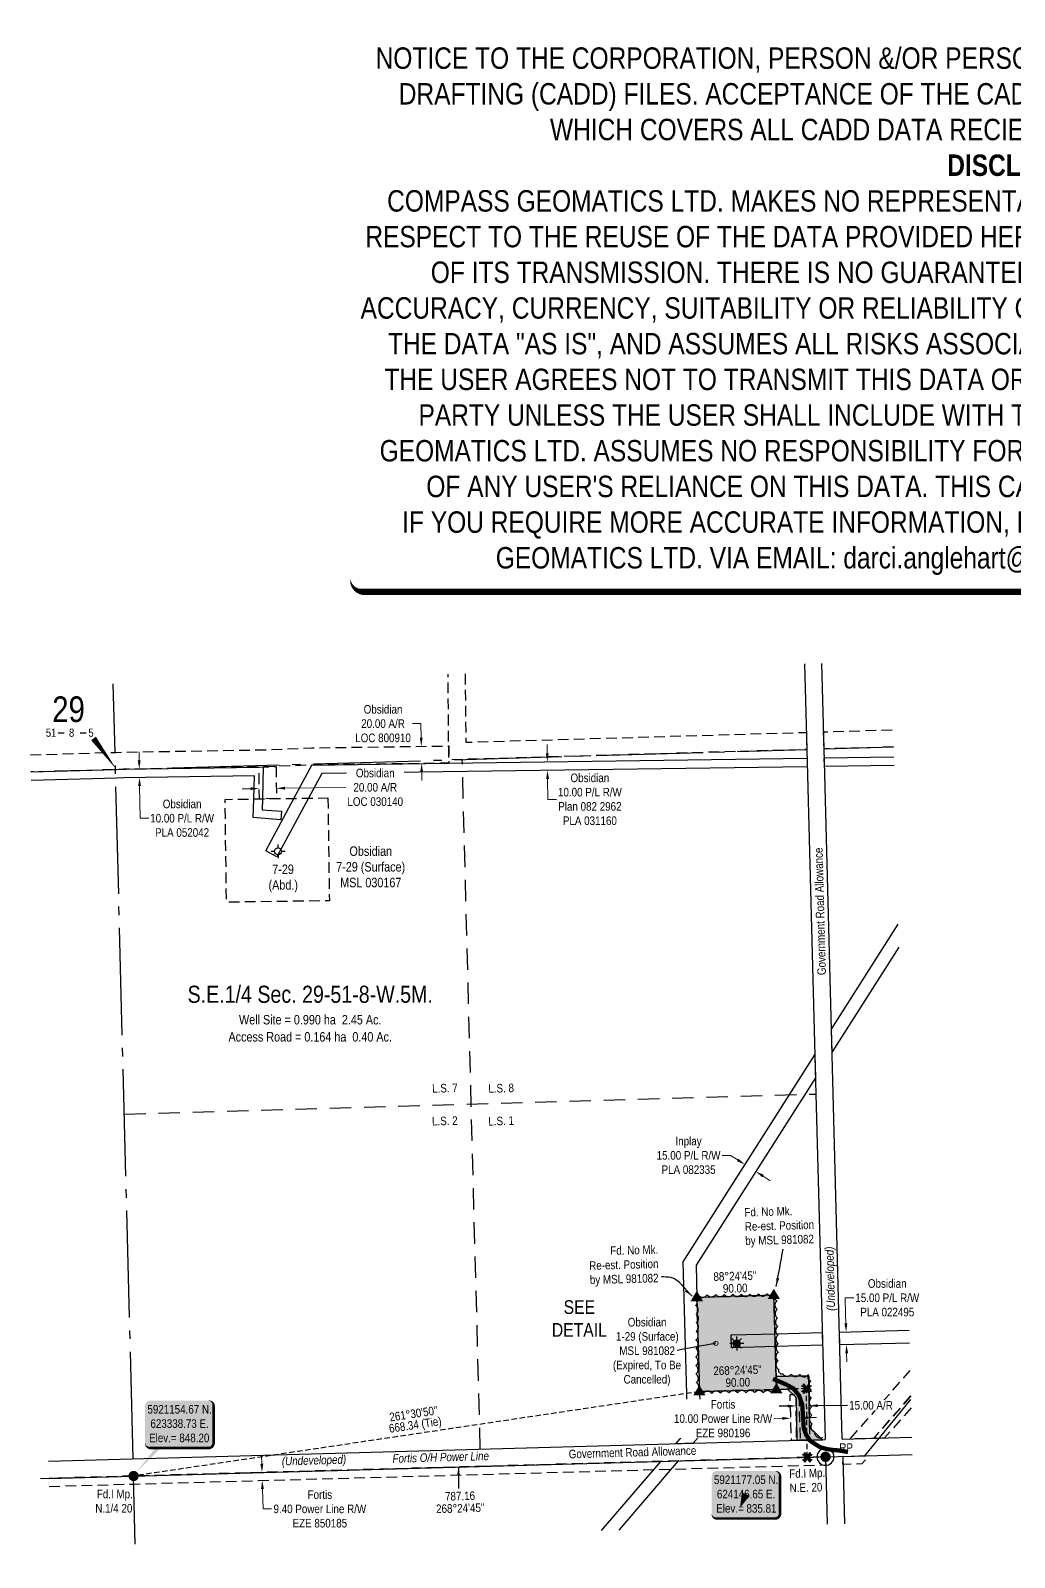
# Model space of a CAD drawing. Extents: x 623218 to 625882, y 5921060 to 5922843.
# Drawn here: x 623218 to 624367, y 5921060 to 5922843 of the extents above; entities that cross this region are included whole.
import ezdxf
from ezdxf.enums import TextEntityAlignment as Align

# ---------------------------------------------------------------- set-up
doc = ezdxf.new("R2010")
doc.units = 0
doc.header["$LTSCALE"] = 5
doc.header["$PDSIZE"] = 0.5
for name, pattern in [('0', [1, 1, 0]), ('foc-ACCESSROAD', [3.75, 2.5, -1.25]), ('foc-FLOWLINE', [3.75, 2.5, -1.25]), ('foc-LSD', [8, 5, -3]), ('foc-QUARTERLINE', [33, 25, -3, 2, -3]), ('foc-TIELINE', [1.875, 1.25, -0.625]), ('foc-TRAV', [1.875, 1.25, -0.625])]:
    doc.linetypes.add(name, pattern=pattern)
doc.layers.get('Defpoints').update_dxf_attribs({"color": 9})
for name, color, linetype in [('10', 1, 'Continuous'), ('35', 37, 'Continuous'), ('9', 3, 'Continuous'), ('AS-POWER', 104, 'foc-POWER'), ('AS-ROADS', 254, 'Continuous'), ('C-AR', 13, 'foc-ACCESSROAD'), ('C-RW', 13, 'Continuous'), ('C-SYMBOL', 7, 'Continuous'), ('C-WS', 13, 'foc-ACCESSROAD'), ('C-WS-S', 8, 'Continuous'), ('CG-NOTES', 7, 'Continuous'), ('DETAIL-T', 7, 'Continuous'), ('F-EZE', 190, 'foc-FLOWLINE'), ('F-RW', 190, 'Continuous'), ('F-WS-S', 8, 'Continuous'), ('L-AREAREQUIRED', 7, 'Continuous'), ('L-AREAWORK', 5, 'Continuous'), ('L-BD', 7, 'Continuous'), ('L-MON', 1, 'Continuous'), ('L-ROAD-T', 7, 'Continuous'), ('L-SEC', 7, 'Continuous'), ('L-SECLBL', 7, 'Continuous'), ('L-SECQ', 8, 'foc-QUARTERLINE'), ('L-SECTION-LSD', 7, 'foc-LSD'), ('L-TIE', 7, 'foc-TIELINE'), ('P-PROPOSED', 10, 'Continuous'), ('P-PROPOSED-H', 21, 'Continuous'), ('P-TRAV', 4, 'foc-TRAV'), ('P-TXT', 4, 'Continuous'), ('T-BUSH', 110, '0')]:
    doc.layers.add(name, color=color, linetype=linetype)
for name, color, linetype, lineweight in [('C-AR-T', 13, 'Continuous', 9), ('C-RW-T', 13, 'Continuous', 9), ('C-WS-T', 13, 'Continuous', 9), ('F-EZE-T', 190, 'Continuous', 9), ('F-RW-T', 190, 'Continuous', 9), ('T-TEXT', 48, 'Continuous', 18)]:
    doc.layers.add(name, color=color, linetype=linetype, lineweight=lineweight)
doc.layers.add('DISCLAIMER', color=7, linetype='Continuous', plot=False)
doc.styles.add('100L', font='ARIALN.TTF', dxfattribs={"height": 11})
doc.styles.add('175L', font='ARIALN.TTF', dxfattribs={"height": 20})
doc.styles.add('80', font='ARIALN.TTF', dxfattribs={"height": 10})
doc.styles.add('80CG', font='ARIALN.TTF', dxfattribs={"height": 10})
doc.styles.add('80L', font='ARIALN.TTF', dxfattribs={"height": 10})
doc.styles.add('80LS', font='ARIALNI.TTF', dxfattribs={"height": 10})
doc.styles.add('foc-LtypeFont', font='ARIALN.TTF', dxfattribs={"height": 7.35})
doc.styles.add('SIMPLEX', font='ARIALN.TTF')
doc.styles.get("Standard").update_dxf_attribs({"font": 'ARIALN.TTF'})
doc.linetypes.add('foc-POWER', pattern='A,6,-1,["P",foc-LtypeFont,S=0.2,R=0,X=-0.625,Y=-0.75],-1.24,4', length=12.24)
doc.linetypes.add('foc-POWER-NOLINE', pattern='A,0,-4,["P",foc-LtypeFont,S=0.2,R=0,X=-0.625,Y=-0.75],-8.24', length=12.24)
doc.dimstyles.new('Compass 5 000', dxfattribs={"dimscale": 5, "dimtxt": 9, "dimasz": 2, "dimexe": 0.2, "dimexo": 0.0625, "dimgap": 0.5, "dimtad": 0, "dimtih": 1, "dimtoh": 1, "dimzin": 0, "dimdsep": 46, "dimtxsty": '80CG', "dimcen": 0.1, "dimse1": 1, "dimse2": 1, "dimclrd": 256, "dimclrt": 256, "dimaunit": 1, "dimadec": 4, "dimazin": 0, "dimtfac": 0.06, "dimtofl": 0, "dimtmove": 0, "dimatfit": 1, "dimfxl": 0.2, "dimtolj": 1, "dimtzin": 0, "dimlwd": -1, "dimarcsym": 0})

# ---------------------------------------------------------------- blocks, each defined once
blk = doc.blocks.new('RP')
at = {"layer": '35', "color": 3}
blk.add_circle((0, 0), 10, dxfattribs=at)
at = {"layer": '35', "color": 3, "style": '80'}
blk.add_attdef('RP_001', (-32.4, 5.8), '', height=10, dxfattribs=at)
blk = doc.blocks.new('L-SECLBL')
at = {"layer": '9', "color": 7}
for p, q in [((-5.1, -27.8), (-12.3, -27.8)), ((20.7, -27.8), (13.5, -27.8))]:
    blk.add_line(p, q, dxfattribs=at)
at = {"layer": '10', "color": 2, "style": 'SIMPLEX'}
blk.add_attdef('SEC', text='', height=30, dxfattribs=at).set_placement((0, 0), align=Align.MIDDLE)
at = {"layer": '10', "color": 5, "style": '80L'}
blk.add_attdef('TWP', text='', height=9.5, dxfattribs=at).set_placement((-14.4, -27.4), align=Align.MIDDLE_RIGHT)
blk.add_attdef('RGE', text='', height=9.5, dxfattribs=at).set_placement((3.6, -27.4), align=Align.MIDDLE_CENTER)
blk.add_attdef('MER', text='', height=9.5, dxfattribs=at).set_placement((23.2, -27.4), align=Align.MIDDLE_LEFT)
blk = doc.blocks.new('*D427')
at = {"layer": 'Defpoints', "color": 0, "transparency": 16777216}
for p in [(624105.9, 5921230), (624115.9, 5921230.3), (624116.1, 5921222.5)]:
    blk.add_point(p, dxfattribs=at)
at = {"layer": 'F-EZE-T', "transparency": 16777216}
for p, q in [((624096.1, 5921221.9), (624086.2, 5921221.6)), ((624126.1, 5921222.8), (624136.1, 5921223.1))]:
    blk.add_line(p, q, dxfattribs=at)
for points in [[(624096.1, 5921223.6), (624096.2, 5921220.3), (624106.1, 5921222.2)], [(624126.1, 5921224.5), (624126.2, 5921221.2), (624116.1, 5921222.5)]]:
    blk.add_solid(points, dxfattribs=at)
at = {"layer": 'F-EZE-T', "transparency": 16777216, "insert": (624027, 5921221.6), "char_height": 10, "attachment_point": 5, "style": '80CG', "bg_fill": 3, "box_fill_scale": 1.1, "bg_fill_color": 256, "bg_fill_true_color": 13158600, "bg_fill_transparency": 0}
blk.add_mtext('\\A1;Fortis\\P10.00 Power Line R/W\\PEZE 980196', dxfattribs=at)
blk = doc.blocks.new('*D428')
at = {"layer": 'C-AR-T', "transparency": 16777216}
for p, q in [((623475.4, 5921957.2), (623465.4, 5921957.1)), ((623515.4, 5921957.8), (623586.6, 5921958.8))]:
    blk.add_line(p, q, dxfattribs=at)
for points in [[(623475.4, 5921958.9), (623475.4, 5921955.6), (623485.4, 5921957.4)], [(623515.4, 5921959.5), (623515.4, 5921956.1), (623505.4, 5921957.7)]]:
    blk.add_solid(points, dxfattribs=at)
at = {"layer": 'Defpoints', "color": 0, "transparency": 16777216}
for p in [(623485.3, 5921966.9), (623505.3, 5921967.2), (623505.4, 5921957.7)]:
    blk.add_point(p, dxfattribs=at)
at = {"layer": 'C-AR-T', "transparency": 16777216, "insert": (623620.9, 5921958.8), "char_height": 10, "attachment_point": 5, "style": '80CG', "bg_fill": 3, "box_fill_scale": 1.1, "bg_fill_color": 256, "bg_fill_true_color": 13158600, "bg_fill_transparency": 0}
blk.add_mtext('\\A1;Obsidian\\P20.00 A/R\\PLOC 030140', dxfattribs=at)
blk = doc.blocks.new('*D429')
at = {"layer": 'C-AR-T', "transparency": 16777216}
for p, q in [((623674.3, 5922033.2), (623664.3, 5922033.2)), ((623674.5, 5922016.7), (623674.3, 5922033.2)), ((623675.1, 5921976.7), (623675.2, 5921966.7))]:
    blk.add_line(p, q, dxfattribs=at)
for points in [[(623676.2, 5922016.7), (623672.9, 5922016.6), (623674.7, 5922006.7)], [(623676.8, 5921976.7), (623673.4, 5921976.6), (623675, 5921986.7)]]:
    blk.add_solid(points, dxfattribs=at)
at = {"layer": 'Defpoints', "color": 0, "transparency": 16777216}
for p in [(623674.7, 5922006.7), (623675.2, 5922006.7), (623675.5, 5921986.7)]:
    blk.add_point(p, dxfattribs=at)
at = {"layer": 'C-AR-T', "transparency": 16777216, "insert": (623630, 5922033.2), "char_height": 10, "attachment_point": 5, "style": '80CG', "bg_fill": 3, "box_fill_scale": 1.1, "bg_fill_color": 256, "bg_fill_true_color": 13158600, "bg_fill_transparency": 0}
blk.add_mtext('\\A1;Obsidian\\P20.00 A/R\\PLOC 800910', dxfattribs=at)
blk = doc.blocks.new('*D430')
at = {"layer": 'C-RW-T', "transparency": 16777216}
for p, q in [((624179.6, 5921362.7), (624169.6, 5921362.7)), ((624169.6, 5921362.7), (624170.1, 5921343)), ((624170.4, 5921333), (624170.1, 5921343)), ((624171.3, 5921298), (624171.6, 5921288))]:
    blk.add_line(p, q, dxfattribs=at)
for points in [[(624172.1, 5921333.1), (624168.7, 5921333), (624170.7, 5921323)], [(624173, 5921298.1), (624169.7, 5921298), (624171.1, 5921308)]]:
    blk.add_solid(points, dxfattribs=at)
at = {"layer": 'Defpoints', "color": 0, "transparency": 16777216}
for p in [(624130.6, 5921322), (624131, 5921307), (624170.7, 5921323)]:
    blk.add_point(p, dxfattribs=at)
at = {"layer": 'C-RW-T', "transparency": 16777216, "insert": (624218.7, 5921362.7), "char_height": 10, "attachment_point": 5, "style": '80CG'}
blk.add_mtext('\\A1;Obsidian\\P15.00 P/L R/W\\PPLA 022495', dxfattribs=at)
blk = doc.blocks.new('*D431')
at = {"layer": 'C-RW-T', "transparency": 16777216}
for p, q in [((623821.7, 5921998.7), (623821.6, 5922008.7)), ((623822.1, 5921968.7), (623822.4, 5921944.8)), ((623822.4, 5921944.8), (623832.4, 5921944.8))]:
    blk.add_line(p, q, dxfattribs=at)
for points in [[(623823.4, 5921998.7), (623820, 5921998.7), (623821.8, 5921988.7)], [(623823.8, 5921968.7), (623820.4, 5921968.7), (623822, 5921978.7)]]:
    blk.add_solid(points, dxfattribs=at)
at = {"layer": 'Defpoints', "color": 0, "transparency": 16777216}
for p in [(623822.1, 5921988.7), (623822, 5921978.7), (623822.2, 5921978.7)]:
    blk.add_point(p, dxfattribs=at)
at = {"layer": 'C-RW-T', "transparency": 16777216, "insert": (623871.5, 5921944.8), "char_height": 10, "attachment_point": 5, "style": '80CG'}
blk.add_mtext('\\A1;Obsidian\\P10.00 P/L R/W\\PPlan 082 2962\\PPLA 031160', dxfattribs=at)
blk = doc.blocks.new('*D432')
at = {"layer": 'C-RW-T', "transparency": 16777216}
for p, q in [((623345.2, 5921990.2), (623345.1, 5922000.2)), ((623345.7, 5921960.2), (623346.4, 5921922.7)), ((623346.4, 5921922.7), (623356.4, 5921922.7))]:
    blk.add_line(p, q, dxfattribs=at)
for points in [[(623346.9, 5921990.2), (623343.6, 5921990.2), (623345.4, 5921980.2)], [(623347.4, 5921960.2), (623344.1, 5921960.2), (623345.6, 5921970.2)]]:
    blk.add_solid(points, dxfattribs=at)
at = {"layer": 'Defpoints', "color": 0, "transparency": 16777216}
for p in [(623345.6, 5921970.2), (623374.3, 5921980.7), (623374.5, 5921970.7)]:
    blk.add_point(p, dxfattribs=at)
at = {"layer": 'C-RW-T', "transparency": 16777216, "insert": (623395.4, 5921922.7), "char_height": 10, "attachment_point": 5, "style": '80CG'}
blk.add_mtext('\\A1;Obsidian\\P10.00 P/L R/W\\PPLA 052042', dxfattribs=at)
blk = doc.blocks.new('*D433')
at = {"layer": 'Defpoints', "color": 0, "transparency": 16777216}
for p in [(624054.9, 5921521.8), (624052.6, 5921518.3), (624067.5, 5921513.8)]:
    blk.add_point(p, dxfattribs=at)
at = {"layer": 'F-RW-T', "transparency": 16777216}
for p, q in [((624035.8, 5921529), (624025.8, 5921529)), ((624044.2, 5921523.7), (624035.8, 5921529)), ((624073.7, 5921504.9), (624082.1, 5921499.5))]:
    blk.add_line(p, q, dxfattribs=at)
for points in [[(624045.1, 5921525.1), (624043.3, 5921522.3), (624052.6, 5921518.3)], [(624074.6, 5921506.3), (624072.8, 5921503.5), (624065.3, 5921510.2)]]:
    blk.add_solid(points, dxfattribs=at)
at = {"layer": 'F-RW-T', "transparency": 16777216, "insert": (623986.7, 5921529), "char_height": 10, "attachment_point": 5, "style": '80CG'}
blk.add_mtext('\\A1;Inplay\\P15.00 P/L R/W\\PPLA 082335', dxfattribs=at)
blk = doc.blocks.new('GABD')
for p, q in [((-0.81, 0), (-1.62, 0)), ((0, 0.81), (0, 1.62)), ((1.62, 0), (0.81, 0)), ((0, -0.81), (0, -1.62))]:
    blk.add_line(p, q)
blk.add_circle((0, 0), 0.8)
blk = doc.blocks.new('GAS')
h = blk.add_hatch(color=255)
h.dxf.hatch_style = 1
edge = h.paths.add_edge_path()
edge.add_arc((0, 0), 0.9, 0, 360)
for p, q in [((-0.81, 0), (-1.62, 0)), ((-0.57, 0.57), (-1.14, 1.14)), ((0, 0.81), (0, 1.62)), ((0.57, 0.57), (1.14, 1.14)), ((1.62, 0), (0.81, 0)), ((-0.57, -0.57), (-1.14, -1.14)), ((0, -0.81), (0, -1.62)), ((1.14, -1.14), (0.57, -0.57))]:
    blk.add_line(p, q)
blk.add_circle((0, 0), 0.8)
blk = doc.blocks.new('fdia')
at = {"color": 255, "const_width": 1}
blk.add_lwpolyline([(-0.5, 0, 1), (0.5, 0, 1)], format="xyb", close=True, dxfattribs=at)
blk = doc.blocks.new('Fdiaa')
blk.add_blockref('fdia', (0, 0))
blk = doc.blocks.new('fdib')
at = {"color": 1, "const_width": 1.6}
blk.add_lwpolyline([(-0.4, 0, 1), (0.4, 0, 1)], format="xyb", close=True, dxfattribs=at)
at = {"color": 1}
blk.add_circle((0, 0), 0.8, dxfattribs=at)
blk = doc.blocks.new('Fdibb')
blk.add_blockref('fdib', (0, 0))
blk = doc.blocks.new('fdicc')
for name in ['Fdibb', 'Fdiaa']:
    blk.add_blockref(name, (0, 0))
blk = doc.blocks.new('FDI')
blk.add_blockref('fdicc', (0, 0))
blk = doc.blocks.new('TRIA')
blk.add_hatch(color=255).paths.add_polyline_path([(-0.04, 1.52), (-1.47, -0.87), (1.39, -0.87)])
blk = doc.blocks.new('TRIAA')
blk.add_blockref('TRIA', (0, 0))
blk = doc.blocks.new('TRIB')
at = {"color": 1}
blk.add_lwpolyline([(-1.12, -0.67), (-0.04, 1.13), (1.04, -0.67)], close=True, dxfattribs=at)
blk = doc.blocks.new('TRIBB')
blk.add_blockref('TRIB', (0, 0))
blk = doc.blocks.new('TRICC')
for name in ['TRIAA', 'TRIBB']:
    blk.add_blockref(name, (0, 0))
blk = doc.blocks.new('plspike')
blk.add_blockref('TRICC', (0, 0))
blk = doc.blocks.new('TEMP')
h = blk.add_hatch(color=255)
h.dxf.hatch_style = 1
h.paths.add_polyline_path([(0, 0.25), (-0.67, 1.15), (-0.67, 0.67), (-1.15, 0.67), (-0.25, 0), (-1.15, -0.67), (-0.67, -0.67), (-0.67, -1.15), (0, -0.25), (0.67, -1.15), (0.67, -0.67), (1.15, -0.67), (0.25, 0), (1.15, 0.67), (0.67, 0.67), (0.67, 1.15)])
h.paths.add_polyline_path([(0.57, 0.85), (0.57, 0.57), (0.85, 0.57), (0.08, 0), (0.85, -0.57), (0.57, -0.57), (0.57, -0.85), (0, -0.08), (-0.57, -0.85), (-0.57, -0.57), (-0.85, -0.57), (-0.08, 0), (-0.85, 0.57), (-0.57, 0.57), (-0.57, 0.85), (0, 0.08)], flags=16)
h = blk.add_hatch(color=1)
h.dxf.hatch_style = 1
h.paths.add_polyline_path([(0, 0.08), (-0.57, 0.85), (-0.57, 0.57), (-0.85, 0.57), (-0.08, 0), (-0.85, -0.57), (-0.57, -0.57), (-0.57, -0.85), (0, -0.08), (0.57, -0.85), (0.57, -0.57), (0.85, -0.57), (0.08, 0), (0.85, 0.57), (0.57, 0.57), (0.57, 0.85)])
at = {"color": 1}
for p, q in [((-0.08, 0), (0.08, 0)), ((0, 0.08), (0, -0.08))]:
    blk.add_line(p, q, dxfattribs=at)
at = {"color": 255, "flags": 128}
blk.add_lwpolyline([(-0.25, 0), (-1.15, 0.67), (-0.67, 0.67), (-0.67, 1.15), (0, 0.25), (0.67, 1.15), (0.67, 0.67), (1.15, 0.67), (0.25, 0), (1.15, -0.67), (0.67, -0.67), (0.67, -1.15), (0, -0.25), (-0.67, -1.15), (-0.67, -0.67), (-1.15, -0.67)], close=True, dxfattribs=at)
at = {"color": 1, "flags": 128}
blk.add_lwpolyline([(-0.08, 0), (-0.85, 0.57), (-0.57, 0.57), (-0.57, 0.85), (0, 0.08), (0.57, 0.85), (0.57, 0.57), (0.85, 0.57), (0.08, 0), (0.85, -0.57), (0.57, -0.57), (0.57, -0.85), (0, -0.08), (-0.57, -0.85), (-0.57, -0.57), (-0.85, -0.57)], close=True, dxfattribs=at)
blk = doc.blocks.new('*D439')
at = {"layer": 'Defpoints', "color": 0, "transparency": 16777216}
for p in [(624127.6, 5921236.7), (624112.6, 5921233.6), (624127.6, 5921233.8)]:
    blk.add_point(p, dxfattribs=at)
at = {"layer": 'P-TXT', "transparency": 16777216}
for p, q in [((624102.6, 5921236.3), (624092.6, 5921236.2)), ((624137.6, 5921236.8), (624172.4, 5921237.2))]:
    blk.add_line(p, q, dxfattribs=at)
for points in [[(624102.6, 5921238), (624102.6, 5921234.7), (624112.6, 5921236.5)], [(624137.5, 5921238.5), (624137.6, 5921235.1), (624127.6, 5921236.7)]]:
    blk.add_solid(points, dxfattribs=at)
at = {"layer": 'P-TXT', "transparency": 16777216, "insert": (624199.7, 5921237.2), "char_height": 10, "attachment_point": 5, "style": '80CG', "bg_fill": 3, "box_fill_scale": 1.1, "bg_fill_color": 256, "bg_fill_true_color": 13158600, "bg_fill_transparency": 0}
blk.add_mtext('\\A1;15.00 A/R', dxfattribs=at)
blk = doc.blocks.new('*U454')
h = blk.add_hatch(color=254)
edge = h.paths.add_edge_path()
edge.add_line((-34, -28.5), (34, -28.5))
edge.add_arc((34, -22.5), 6, 270, 360)
edge.add_line((40, -22.5), (40, 21))
edge.add_arc((34, 21), 6, 0, 90)
edge.add_line((34, 27), (-34, 27))
edge.add_arc((-34, 21), 6, 90, 180)
edge.add_line((-40, 21), (-40, -22.5))
edge.add_arc((-34, -22.5), 6, 180, 270)
at = {"color": 1, "flags": 128}
blk.add_lwpolyline([(-34, -28.5, 3, 3, 0), (34, -28.5, 3, 3, 0.414214), (40, -22.5, 3, 3, 0), (40, 21, 3, 0, 0.414214), (34, 27, 0, 0, 0), (-34, 27, 0, 0, 0.414214), (-40, 21, 0, 0, 0), (-40, -22.5, 0, 3, 0.414214)], format="xyseb", close=True, dxfattribs=at)
blk.add_lwpolyline([(-50, -56.6, 0, 10, 0), (0, 0, 5, 5, 0)], format="xyseb", dxfattribs=at)
at = {"color": 1, "style": '80'}
blk.add_attdef('ENTER_TEXT_001', (-36, -5), '', height=10, dxfattribs=at)
blk = doc.blocks.new('*U455')
h = blk.add_hatch(color=254)
edge = h.paths.add_edge_path()
edge.add_line((-34, -28.5), (34, -28.5))
edge.add_arc((34, -22.5), 6, 270, 360)
edge.add_line((40, -22.5), (40, 21))
edge.add_arc((34, 21), 6, 0, 90)
edge.add_line((34, 27), (-34, 27))
edge.add_arc((-34, 21), 6, 90, 180)
edge.add_line((-40, 21), (-40, -22.5))
edge.add_arc((-34, -22.5), 6, 180, 270)
at = {"color": 1, "flags": 128}
blk.add_lwpolyline([(-34, -28.5, 3, 3, 0), (34, -28.5, 3, 3, 0.414214), (40, -22.5, 3, 3, 0), (40, 21, 3, 0, 0.414214), (34, 27, 0, 0, 0), (-34, 27, 0, 0, 0.414214), (-40, 21, 0, 0, 0), (-40, -22.5, 0, 3, 0.414214)], format="xyseb", close=True, dxfattribs=at)
blk.add_lwpolyline([(-6.8, -15.8, 0, 10, 0), (0, 0, 5, 5, 0)], format="xyseb", dxfattribs=at)
at = {"color": 1, "style": '80'}
blk.add_attdef('ENTER_TEXT_001', (-36, -5), '', height=10, dxfattribs=at)
blk = doc.blocks.new('*D462')
at = {"layer": 'Defpoints', "color": 0, "transparency": 16777216}
for p in [(623488.9, 5921149.4), (623492.8, 5921158.9), (623493, 5921149.5)]:
    blk.add_point(p, dxfattribs=at)
at = {"layer": 'F-EZE-T', "transparency": 16777216}
for p, q in [((623488.4, 5921168.8), (623488.1, 5921178.8)), ((623489.2, 5921139.4), (623489.9, 5921116.2)), ((623489.9, 5921116.2), (623499.9, 5921116.2))]:
    blk.add_line(p, q, dxfattribs=at)
for points in [[(623490.1, 5921168.9), (623486.7, 5921168.8), (623488.7, 5921158.8)], [(623490.9, 5921139.5), (623487.5, 5921139.4), (623488.9, 5921149.4)]]:
    blk.add_solid(points, dxfattribs=at)
at = {"layer": 'F-EZE-T', "transparency": 16777216, "insert": (623556.2, 5921116.2), "char_height": 10, "attachment_point": 5, "style": '80CG'}
blk.add_mtext('\\A1;Fortis\\P9.40 Power Line R/W\\PEZE 850185', dxfattribs=at)
blk = doc.blocks.new('Disclaimer_Legal')
at = {"layer": 'DISCLAIMER', "color": 254, "flags": 128}
blk.add_lwpolyline([(-3612.9, -1104.6, 37.5, 37.5, 0), (4096.1, -1104.6, 37.5, 37.5, 0.414214), (4171.1, -1029.6, 37.5, 37.5, 0), (4171.1, 2078.7, 37.5, 0, 0.414214), (4096.1, 2153.7, 0, 0, 0), (-3612.9, 2153.7, 0, 0, 0.414214), (-3687.9, 2078.7, 0, 0, 0), (-3687.9, -1029.6, 0, 37.5, 0.414214)], format="xyseb", close=True, dxfattribs=at)
at = {"layer": 'DISCLAIMER', "color": 254, "insert": (241.6, 533.9), "char_height": 125, "width": 7717.568, "attachment_point": 5, "style": '80'}
blk.add_mtext('NOTICE TO THE CORPORATION, PERSON &/OR PERSONS REGARDING THIS COMPUTER AIDED DESIGN AND DRAFTING (CADD) FILES. ACCEPTANCE OF THE CADD DATA IS BASED ON THE FOLLOWING DISCLAIMER WHICH COVERS ALL CADD DATA RECIEVED FROM COMPASS GEOMATICS LTD.\\P{\\fArial Narrow|b1|i0|c0|p34;DISCLAIMER}\\PCOMPASS GEOMATICS LTD. MAKES NO REPRESENTATION OR WARRANTIES, EXPRESS OR IMPLIED, WITH RESPECT TO THE REUSE OF THE DATA PROVIDED HEREWITH, REGARDLESS OF ITS FORMAT OR THE MEANS OF ITS TRANSMISSION. THERE IS NO GUARANTEE OR REPRESENTATION TO THE USER AS TO THE ACCURACY, CURRENCY, SUITABILITY OR RELIABILITY OF THIS DATA FOR ANY PURPOSE. THE USER ACCEPTS THE DATA "AS IS", AND ASSUMES ALL RISKS ASSOCIATED WITH ITS USE. BY ACCEPTANCE OF THIS DATA, THE USER AGREES NOT TO TRANSMIT THIS DATA OR PROVIDE ACCESS OR ANY PART OF IT TO ANOTHER PARTY UNLESS THE USER SHALL INCLUDE WITH THE DATA A COPY OF THIS DISCLAIMER. COMPASS GEOMATICS LTD. ASSUMES NO RESPONSIBILITY FOR ACTUAL OR CONSEQUENTIAL DAMAGE AS A RESULT OF ANY USER\'S RELIANCE ON THIS DATA. THIS CADD FILE IS FOR ILLUSTRATION PURPOSES ONLY.\\PIF YOU REQUIRE MORE ACCURATE INFORMATION, PLEASE CONTACT DARCI ANGLEHART AT COMPASS GEOMATICS LTD. VIA EMAIL: darci.anglehart@compassgeomatics.ca OR CELL: 506-961-7292', dxfattribs=at)

msp = doc.modelspace()

# ---------------------------------------------------------------- hatches: boundary and pattern name
at = {"layer": 'P-PROPOSED-H'}
h = msp.add_hatch(color=256, dxfattribs=at)
h.dxf.hatch_style = 1
h.paths.add_polyline_path([(623996.462, 5921363.15), (623999.523, 5921253.253), (624089.435, 5921255.732), (624086.406, 5921365.66)])
h = msp.add_hatch(color=256, dxfattribs=at)
h.dxf.hatch_style = 1
h.paths.add_polyline_path([(624089.435, 5921255.732), (624102.328, 5921256.089), (624112.446, 5921246.37), (624113.075, 5921196.238), (624143.055, 5921197.068), (624127.878, 5921211.647), (624127.124, 5921271.777), (624089.022, 5921270.721)])

# ---------------------------------------------------------------- linework, layer by layer
at = {"layer": 'AS-POWER', "flags": 128}
msp.add_lwpolyline([(624192.457, 5921178.319), (624244.74, 5921242.154), (624246.246, 5921243.87)], dxfattribs=at)
at = {"layer": 'AS-POWER', "linetype": 'foc-POWER-NOLINE', "flags": 128}
msp.add_lwpolyline([(623229.948, 5921151.652), (623293.934, 5921153.425), (623338.728, 5921154.666), (623379.372, 5921155.792), (623483.043, 5921158.664), (623576.919, 5921161.265), (623678.562, 5921164.081), (623779.071, 5921166.866), (623882.871, 5921169.742), (623990.757, 5921172.731), (624091.971, 5921175.535), (624114.845, 5921176.169), (624192.457, 5921178.319)], dxfattribs=at)
at = {"layer": 'AS-ROADS', "const_width": 4.998, "flags": 128}
msp.add_lwpolyline([(624085.336, 5921268.073), (624099.943, 5921261.852), (624109.158, 5921256.831), (624115.877, 5921248.497), (624119.438, 5921238.261), (624120.343, 5921223.727), (624121.163, 5921211.043), (624123.827, 5921202.929), (624129.116, 5921195.351), (624140.091, 5921188.397), (624147.939, 5921186.122), (624156.567, 5921184.859), (624162.385, 5921184.528), (624172.846, 5921182.654)], dxfattribs=at)
at = {"layer": 'C-AR', "flags": 128}
for points in [[(623725.888, 5922091.476), (623726.632, 5922011.495), (624124.266, 5922023.019), (624124.795, 5922003.016), (623706.811, 5921990.883), (623706.659, 5922007.105), (623705.88, 5922090.897)], [(624226.068, 5922006.074), (624144.896, 5922003.621), (624144.366, 5922023.627), (624225.538, 5922026.083)], [(623218.424, 5921996.765), (623318.355, 5921999.661), (623326.594, 5921999.901), (623489.564, 5922002.605), (623546.363, 5922004.88), (623706.659, 5922007.105), (623706.811, 5921990.883), (623706.846, 5921987.094), (623546.903, 5921984.874), (623505.07, 5921983.198), (623490.131, 5921982.6), (623485.064, 5921982.516), (623327.071, 5921979.894), (623318.867, 5921979.657), (623218.936, 5921976.757)], [(624246.134, 5921248.1), (624202.854, 5921198.725), (624175.414, 5921197.965), (624245.349, 5921277.748)]]:
    msp.add_lwpolyline(points, dxfattribs=at)
msp.add_lwpolyline([(623505.07, 5921983.198), (623505.59, 5921945.599), (623489.068, 5921945.369), (623485.581, 5921945.322), (623485.064, 5921982.516), (623490.131, 5921982.6), (623505.07, 5921983.198)], close=True, dxfattribs=at)
at = {"layer": 'C-RW', "flags": 128}
for points in [[(624125.063, 5921992.898), (624125.328, 5921982.895), (623558.648, 5921975.03), (623543.077, 5921946.119), (623506.181, 5921877.614), (623492.968, 5921884.73), (623525.902, 5921945.881), (623546.903, 5921984.874), (623706.846, 5921987.094), (624125.063, 5921992.898)], [(624089.383, 5921305.855), (624036.901, 5921304.469), (624036.506, 5921319.473), (624088.953, 5921320.858), (624142.81, 5921322.28), (624143.207, 5921307.276), (624089.383, 5921305.855)]]:
    msp.add_lwpolyline(points, close=True, dxfattribs=at)
for points in [[(624226.644, 5921984.312), (624145.437, 5921983.174), (624145.172, 5921993.177), (624226.38, 5921994.302)], [(623218.936, 5921976.757), (623318.867, 5921979.657), (623327.071, 5921979.894), (623485.064, 5921982.516), (623490.131, 5921982.6), (623489.068, 5921945.369), (623488.706, 5921932.706), (623511.605, 5921930.97), (623510.849, 5921920.993), (623478.431, 5921923.45), (623479.054, 5921945.23), (623479.83, 5921972.421), (623327.278, 5921969.891), (623319.124, 5921969.655), (623219.192, 5921966.758)], [(624244.496, 5921309.949), (624163.311, 5921307.805), (624162.914, 5921322.809), (624244.099, 5921324.952)]]:
    msp.add_lwpolyline(points, dxfattribs=at)
at = {"layer": 'C-WS', "flags": 128}
for points in [[(623565.62, 5921946.432), (623567.286, 5921826.373), (623447.227, 5921824.706), (623445.561, 5921944.766), (623479.054, 5921945.23), (623485.581, 5921945.322), (623489.068, 5921945.369), (623505.59, 5921945.599), (623525.902, 5921945.881), (623543.077, 5921946.119), (623565.62, 5921946.432)], [(624089.022, 5921270.736), (624127.026, 5921271.781), (624127.958, 5921196.779), (624115.486, 5921196.435), (624112.953, 5921196.365), (624112.331, 5921246.354), (624109.799, 5921248.789), (624102.212, 5921256.083), (624089.435, 5921255.733), (623999.493, 5921253.254), (623996.465, 5921363.183), (624086.406, 5921365.66), (624089.022, 5921270.736)]]:
    msp.add_lwpolyline(points, close=True, dxfattribs=at)
at = {"layer": 'F-EZE', "flags": 128}
for points in [[(624116.941, 5921196.345), (624106.938, 5921196.068), (624105.304, 5921249.679), (624111.161, 5921249.858), (624115.305, 5921249.984), (624116.941, 5921196.345)], [(624166.75, 5921177.607), (624197.587, 5921178.461), (624189.142, 5921168.827), (624166.995, 5921168.213)]]:
    msp.add_lwpolyline(points, close=True, dxfattribs=at)
for points in [[(624246.5, 5921234.262), (624215.66, 5921199.08), (624202.854, 5921198.725), (624246.134, 5921248.1)], [(623240.305, 5921142.539), (623338.988, 5921145.273), (624146.89, 5921167.656), (624146.645, 5921177.05), (623338.728, 5921154.666), (623240.065, 5921151.932)]]:
    msp.add_lwpolyline(points, dxfattribs=at)
at = {"layer": 'F-RW', "flags": 128}
for points in [[(624232.26, 5921772.167), (624154.259, 5921649.824), (624153.55, 5921676.607), (624231.551, 5921798.947)], [(623885.156, 5921090.852), (623954.346, 5921171.684), (623974.597, 5921172.283), (623905.39, 5921091.432)]]:
    msp.add_lwpolyline(points, dxfattribs=at)
msp.add_lwpolyline([(624134.943, 5921619.527), (623995.417, 5921400.685), (623996.462, 5921363.15), (623999.523, 5921253.253), (624000.922, 5921203.037), (623992.236, 5921192.89), (623972.018, 5921192.329), (623985.772, 5921208.397), (623980.299, 5921404.867), (624134.235, 5921646.308), (624134.943, 5921619.527)], close=True, dxfattribs=at)
at = {"layer": 'L-SEC'}
for p, q in [((624122.15, 5922102.946), (624124.795, 5922003.016)), ((624144.896, 5922003.626), (624142.252, 5922103.528)), ((624124.795, 5922003.016), (624135.442, 5921600.683)), ((624155.544, 5921601.294), (624144.896, 5922003.626)), ((624135.442, 5921600.683), (624146.121, 5921197.153)), ((624166.224, 5921197.71), (624155.544, 5921601.294)), ((624166.224, 5921197.71), (624247.408, 5921199.959)), ((623239.55, 5921172.036), (624146.121, 5921197.153)), ((623240.065, 5921151.932), (624146.645, 5921177.05)), ((624146.645, 5921177.05), (624148.694, 5921098.404)), ((624166.75, 5921177.607), (624247.94, 5921179.856)), ((624166.75, 5921177.607), (624168.799, 5921098.98))]:
    msp.add_line(p, q, dxfattribs=at)
at = {"layer": 'L-SECLBL', "flags": 128}
msp.add_lwpolyline([(623318.867, 5921979.657, 0, 7, 0), (623291.953, 5922015.872, 0, 0, 0)], format="xyseb", dxfattribs=at)
at = {"layer": 'L-SECQ'}
for p, q in [((623338.213, 5921174.769), (623315.042, 5922079.584)), ((623218.936, 5921976.761), (624124.795, 5922003.015)), ((624144.896, 5922003.621), (624226.068, 5922006.079)), ((623340.767, 5921075.253), (623338.728, 5921154.666))]:
    msp.add_line(p, q, dxfattribs=at)
at = {"layer": 'L-SECTION-LSD'}
for p, q in [((623743.475, 5921185.998), (623722.506, 5921991.355)), ((623327.903, 5921577.361), (624135.442, 5921600.682))]:
    msp.add_line(p, q, dxfattribs=at)
at = {"layer": 'L-TIE'}
msp.add_line((623999.523, 5921253.253), (623338.728, 5921154.666), dxfattribs=at)
at = {"layer": 'P-PROPOSED'}
for points in [[(623996.462, 5921363.15), (623999.523, 5921253.253), (624089.435, 5921255.732), (624086.406, 5921365.66)], [(624089.435, 5921255.732), (624102.328, 5921256.089), (624112.446, 5921246.37), (624113.075, 5921196.238), (624143.055, 5921197.068), (624127.878, 5921211.647), (624127.124, 5921271.777), (624089.022, 5921270.721)]]:
    msp.add_lwpolyline(points, close=True, dxfattribs=at)
at = {"layer": 'P-TRAV'}
for p, q in [((624124.314, 5921256.698), (624102.328, 5921256.089)), ((624125.32, 5921176.459), (624124.314, 5921256.698))]:
    msp.add_line(p, q, dxfattribs=at)
at = {"layer": 'T-BUSH', "flags": 128}
for points in [[(624093.831, 5921251.549, 0.52056705), (624083.836, 5921251.71, 0.52056705), (624073.84, 5921251.87, 0.52056705), (624063.845, 5921252.011, 0.52056705), (624053.849, 5921251.904, 0.52056705), (624043.853, 5921251.796, 0.52056705), (624033.859, 5921251.589, 0.52056705), (624023.865, 5921251.344, 0.52056705), (624013.871, 5921251.098, 0.52056705), (624003.876, 5921250.981, 0.52056705), (623996.512, 5921253.725, 0.52056705), (623995.809, 5921263.697, 0.52056705), (623995.35, 5921273.679, 0.52056705), (623995.266, 5921283.675, 0.52056705), (623995.183, 5921293.671, 0.52056705), (623995.266, 5921303.667, 0.52056705), (623995.385, 5921313.663, 0.52056705), (623995.59, 5921323.657, 0.52056705), (623995.838, 5921333.651, 0.52056705), (623995.808, 5921343.638, 0.52056705), (623995.08, 5921353.608, 0.52056705), (623994.526, 5921361.197, 0.52056705)], [(623998.462, 5921365.489, 0.52056705), (624008.428, 5921366.271, 0.52056705), (624018.413, 5921366.627, 0.52056705), (624028.409, 5921366.733, 0.52056705), (624038.405, 5921366.839, 0.52056705), (624048.401, 5921366.945, 0.52056705), (624058.397, 5921367.051, 0.52056705), (624068.391, 5921367.274, 0.52056705), (624078.384, 5921367.549, 0.52056705), (624088.377, 5921367.824, 0.52056705), (624089.948, 5921359.182, 0.52056705), (624090.244, 5921349.19, 0.52056705), (624090.541, 5921339.198, 0.52056705), (624090.837, 5921329.205, 0.52056705), (624091.133, 5921319.213, 0.52056705), (624091.429, 5921309.221, 0.52056705), (624091.476, 5921299.23, 0.52056705), (624091.039, 5921289.243, 0.52056705), (624091.628, 5921279.313, 0.52056705), (624096.646, 5921273.867, 0.52056705), (624106.639, 5921273.591, 0.52056705), (624116.632, 5921273.315, 0.52056705), (624126.624, 5921273.039, 0.52056705), (624129.46, 5921265.583, 0.52056705), (624129.767, 5921255.591, 0.52056705), (624130.074, 5921245.599, 0.52056705), (624130.368, 5921235.607, 0.52056705), (624130.574, 5921225.612, 0.52056705), (624130.779, 5921215.618, 0.52056705), (624133.674, 5921206.315, 0.52056705), (624143.258, 5921199.491, 0.52056705)]]:
    msp.add_lwpolyline(points, format="xyb", dxfattribs=at)

# ---------------------------------------------------------------- block references
at = {"layer": 'C-WS-S', "color": 3, "xscale": 4.999999999999986, "yscale": 4.999999999999986, "zscale": 4.999999999999986}
msp.add_blockref('GAS', (624042.98, 5921309.484), dxfattribs=at)
at = {"layer": 'CG-NOTES'}
ref = msp.add_blockref('RP', (624146.645, 5921177.05), dxfattribs=dict(at, xscale=-1))
ref.add_attrib('RP_001', 'RP', (624162.723, 5921182.804), dxfattribs={"layer": '35', "color": 3, "height": 10, "style": '80'})
at = {"layer": 'Defpoints', "color": 3, "xscale": 0.2, "yscale": 0.2, "zscale": 0.2}
msp.add_blockref('Disclaimer_Legal', (624329.455, 5922408.029), dxfattribs=at)
at = {"layer": 'DETAIL-T', "color": 3}
ref = msp.add_blockref('*U454', (623392.191, 5921215.808), dxfattribs=dict(at, xscale=0.99966016, yscale=0.99966016, zscale=0.99966016))
ref.add_attrib('ENTER_TEXT_001', '5921154.67 N.', (623354.884, 5921227.577), dxfattribs={"layer": '0', "color": 1, "height": 9.9966, "style": '80'})
ref.add_attrib('ENTER_TEXT_002', '623338.73 E.', (623358.406, 5921210.875), dxfattribs={"layer": '0', "color": 1, "height": 9.9966, "style": '80'})
ref.add_attrib('ENTER_TEXT_003', 'Elev.= 848.20', (623356.838, 5921194.173), dxfattribs={"layer": '0', "color": 1, "height": 9.9966, "style": '80'})
ref = msp.add_blockref('*U455', (624053.588, 5921133.491), dxfattribs=dict(at, xscale=0.99966016, yscale=0.99966016, zscale=0.99966016))
ref.add_attrib('ENTER_TEXT_001', '5921177.05 N.', (624016.281, 5921145.259), dxfattribs={"layer": '0', "color": 1, "height": 9.9966, "style": '80'})
ref.add_attrib('ENTER_TEXT_002', '624146.65 E.', (624019.803, 5921128.557), dxfattribs={"layer": '0', "color": 1, "height": 9.9966, "style": '80'})
ref.add_attrib('ENTER_TEXT_003', 'Elev.= 835.81', (624019.012, 5921111.855), dxfattribs={"layer": '0', "color": 1, "height": 9.9966, "style": '80'})
at = {"layer": 'F-WS-S', "xscale": 4.999999999999986, "yscale": 4.999999999999986, "zscale": 4.999999999999986}
msp.add_blockref('GABD', (623507.436, 5921884.062), dxfattribs=at)
at = {"layer": 'L-MON', "color": 3, "xscale": 4.999999999999988, "yscale": 4.999999999999988, "zscale": 4.999999999999988}
for name, p in [('plspike', (623996.462, 5921363.15)), ('plspike', (624086.406, 5921365.66)), ('FDI', (623338.728, 5921154.666))]:
    msp.add_blockref(name, p, dxfattribs=at)
at = {"layer": 'L-SECLBL', "xscale": 0.99966016, "yscale": 0.99966016, "zscale": 0.99966016}
msp.add_blockref('L-SECLBL', (623262.805, 5922050.024), dxfattribs=at).add_auto_attribs({'SEC': '29', 'TWP': '51', 'RGE': '8', 'MER': '5'})

# ---------------------------------------------------------------- texts
at = {"layer": 'AS-POWER', "linetype": 'foc-POWER-NOLINE', "insert": (623640.55, 5921180.005), "char_height": 9.9966, "attachment_point": 1, "rotation": 1.641202, "style": '100L'}
msp.add_mtext_dynamic_manual_height_columns('\\pi0.32615;{\\fArial Narrow|b0|i1|c0|p34;Fortis O/H Power Line }', width=112.46286, gutter_width=54.981, heights=[0], dxfattribs=at)
at = {"layer": 'C-SYMBOL', "color": 3, "style": '175L'}
msp.add_text('S.E.1/4 Sec. 29-51-8-W.5M.', height=19.9932, dxfattribs=at).set_placement((623544.973, 5921701.181), align=Align.BOTTOM_CENTER)
at = {"layer": 'C-WS-T', "attachment_point": 1}
for s, width, gutter_width, insert, char_height, style in [('\\pi15.82929;Obsidian\\P\\pi0.34376;7-29 (Surface)\\P\\pi4.9793;MSL 030167', 79.85911, 54.981, (623574.97, 5921889.802), 10.99626, '100L'), ('\\pi4.79177;7-29\\P\\pi0.43377;(Abd.)', 33.64631, 54.981, (623495.873, 5921868.654), 10.99626, '100L'), ('\\pi17.6736;Obsidian\\P\\pi3.94702;1-29 (Surface)\\P\\pi7.84065;MSL 981082\\P\\pi0.39434;(Expired, To Be\\P\\pi12.83554;Cancelled)', 79.16586, 49.983, (623898.021, 5921339.285), 9.9966, '80L')]:
    msp.add_mtext_dynamic_manual_height_columns(s, width=width, gutter_width=gutter_width, heights=[0], dxfattribs=dict(at, insert=insert, char_height=char_height, style=style))
at = {"layer": 'DETAIL-T', "color": 3, "insert": (623859.193, 5921338.586), "char_height": 16, "width": 63.63613, "attachment_point": 5, "style": '80CG'}
msp.add_mtext('SEE\\PDETAIL', dxfattribs=at)
at = {"layer": 'L-AREAREQUIRED', "color": 5, "style": '100L'}
msp.add_text('Well Site = 0.990 ha  2.45 Ac.', height=10.99626, dxfattribs=at).set_placement((623544.973, 5921678.688), align=Align.BOTTOM_CENTER)
at = {"layer": 'L-AREAWORK', "color": 5, "style": '100L'}
msp.add_text('Access Road = 0.164 ha  0.40 Ac.', height=10.99626, dxfattribs=at).set_placement((623544.973, 5921658.695), align=Align.BOTTOM_CENTER)
at = {"layer": 'L-BD'}
for s, rotation, p in [('88°24\'45"', 1.598496, (624040.772, 5921388.138)), ('90.00', 1.598496, (624041.169, 5921373.898)), ('268°24\'45"', 1.579325, (624043.825, 5921278.225)), ('90.00', 1.579325, (624044.217, 5921263.986))]:
    msp.add_text(s, height=9.9966, rotation=rotation, dxfattribs=at).set_placement(p, align=Align.MIDDLE_CENTER)
at = {"layer": 'L-BD', "style": '80L'}
for s, rotation, p in [("261°30'50''", 8.4856, (623665.622, 5921227.442)), ('668.34 (Tie)', 8.4856, (623667.724, 5921213.352)), ('787.16', 1.587041, (623719.869, 5921131.288)), ("268°24'45''", 1.587041, (623720.263, 5921117.049))]:
    msp.add_text(s, height=9.9966, rotation=rotation, dxfattribs=at).set_placement(p, align=Align.MIDDLE)
at = {"layer": 'L-MON', "char_height": 10, "attachment_point": 1, "rotation": 1.598496, "style": '100L'}
for s, insert in [('Fd. No Mk.\\PRe-est. Position\\Pby MSL 981082', (624051.777, 5921467.625)), ('\\pi26.08226;Fd. No Mk.\\P\\pi0.97995;Re-est. Position\\P\\pi1.24598;by MSL 981082', (623869.106, 5921421.993))]:
    msp.add_mtext_dynamic_manual_height_columns(s, width=80.16139, gutter_width=55, heights=[0], dxfattribs=dict(at, insert=insert))
at = {"layer": 'L-MON', "insert": (623293.051, 5921138.671), "char_height": 10, "attachment_point": 1, "style": '100L'}
msp.add_mtext_dynamic_manual_height_columns('\\pi2.7603;Fd.I Mp.\\P\\pi0.95266;N.1/4 20', width=42.84216, gutter_width=55, heights=[0], dxfattribs=at)
at = {"layer": 'L-ROAD-T', "style": '80L'}
for rotation, p in [(91.515849, (624140.159, 5921813.97)), (1.642233, (623921.269, 5921182.377))]:
    msp.add_text('Government Road Allowance', height=9.9966, rotation=rotation, dxfattribs=at).set_placement(p, align=Align.MIDDLE_CENTER)
at = {"layer": 'T-TEXT', "style": '80LS'}
for rotation, p in [(91.515849, (624151.878, 5921385.048)), (1.642233, (623549.385, 5921173.031))]:
    msp.add_text('(Undeveloped)', height=9.9966, rotation=rotation, dxfattribs=at).set_placement(p, align=Align.MIDDLE_CENTER)

# ---------------------------------------------------------------- dimensions: what is measured, and where the dimension line sits
at = {"layer": 'C-RW-T'}
for base, p1, p2, angle, text, picture, middle in [((623821.973, 5921978.685), (623822.063, 5921988.693), (623822.202, 5921978.688), 270.795184, 'Obsidian\\P10.00 P/L R/W\\PPlan 082 2962\\PPLA 031160', '*D431', (623871.529, 5921944.809)), ((623345.563, 5921970.194), (623374.35, 5921980.679), (623374.516, 5921970.674), 270.950467, 'Obsidian\\P10.00 P/L R/W\\PPLA 052042', '*D432', (623395.437, 5921922.699))]:
    dim = msp.add_linear_dim(base=base, p1=p1, p2=p2, angle=angle, text=text, dimstyle='Compass 5 000', dxfattribs=at)
    dim.commit()
    dim.dimension.update_dxf_attribs({"geometry": picture, "text_midpoint": middle, "dimtype": 161})
dim = msp.add_linear_dim(base=(624170.657, 5921323.015), p1=(624131.011, 5921306.954), p2=(624130.615, 5921321.958), angle=91.512188, text='Obsidian\\P15.00 P/L R/W\\PPLA 022495', dimstyle='Compass 5 000', override={"dimtmove": 1}, dxfattribs=at)
dim.commit()
dim.dimension.update_dxf_attribs({"geometry": '*D430', "text_midpoint": (624181.786, 5921362.737), "dimtype": 161})
at = {"layer": 'F-EZE-T', "color": 3}
dim = msp.add_linear_dim(base=(623488.937, 5921149.427), p1=(623492.751, 5921158.933), p2=(623493.011, 5921149.54), angle=271.58702, text='Fortis\\P9.40 Power Line R/W\\PEZE 850185', dimstyle='Compass 5 000', dxfattribs=at)
dim.commit()
dim.dimension.update_dxf_attribs({"geometry": '*D462', "text_midpoint": (623556.198, 5921116.207), "dimtype": 161})
at = {"layer": 'F-RW-T'}
dim = msp.add_aligned_dim(p1=(624067.518, 5921513.773), p2=(624054.874, 5921521.834), distance=4.2, text='Inplay\\P15.00 P/L R/W\\PPLA 082335', dimstyle='Compass 5 000', dxfattribs=at)
dim.commit()
dim.dimension.update_dxf_attribs({"geometry": '*D433', "text_midpoint": (623986.666, 5921529.045)})

# ---------------------------------------------------------------- leaders
at = {"layer": 'C-WS-T', "path_type": 1}
msp.add_leader([(624018.63, 5921309.591), (623973.305, 5921301.289)], dimstyle='Compass 5 000', override={"dimasz": 1, "dimldrblk": 'DotBlank'}, dxfattribs=at)
at = {"layer": 'L-BD', "color": 3, "path_type": 1}
msp.add_leader([(623718.101, 5921165.177), (623718.101, 5921140.164)], dimstyle='Compass 5 000', override={"dimgap": 0.5, "dimtad": 0}, dxfattribs=at)
at = {"layer": 'L-MON', "path_type": 1}
for points in [[(624089.117, 5921376.017), (624097.047, 5921419.611)], [(623990.953, 5921364.814), (623965.852, 5921386.447), (623954.939, 5921387.174)]]:
    msp.add_leader(points, dimstyle='Compass 5 000', override={"dimgap": 0.5, "dimtad": 0}, dxfattribs=at)

# ---------------------------------------------------------------- next in the draw order: texts
at = {"layer": 'L-SECTION-LSD', "char_height": 9.9966, "attachment_point": 1, "rotation": 1.654172, "style": '100L', "bg_fill": 3, "box_fill_scale": 1.5, "bg_fill_color": 256, "bg_fill_transparency": 0}
for s, width, insert in [('\\pi2.30533;L.S. 7', 30.86998, (623684.833, 5921612.088)), ('L.S. 8', 30.39081, (623752.769, 5921612.088)), ('\\pi2.13973;L.S. 2', 30.643, (623684.833, 5921573.816)), ('L.S. 1', 29.981, (623752.769, 5921573.816))]:
    msp.add_mtext_dynamic_manual_height_columns(s, width=width, gutter_width=54.981, heights=[0], dxfattribs=dict(at, insert=insert))

# ---------------------------------------------------------------- next in the draw order: dimensions: what is measured, and where the dimension line sits
at = {"layer": 'C-AR-T'}
dim = msp.add_linear_dim(base=(623505.423, 5921957.665), p1=(623485.281, 5921966.938), p2=(623505.291, 5921967.216), angle=0.793763, text='Obsidian\\P20.00 A/R\\PLOC 030140', dimstyle='Compass 5 000', override={"dimtfill": 1}, dxfattribs=at)
dim.commit()
dim.dimension.update_dxf_attribs({"geometry": '*D428', "text_midpoint": (623620.937, 5921958.79), "dimtype": 161})
at = {"layer": 'F-EZE-T'}
dim = msp.add_linear_dim(base=(624116.142, 5921222.537), p1=(624105.905, 5921229.974), p2=(624115.906, 5921230.279), angle=1.746488, text='Fortis\\P10.00 Power Line R/W\\PEZE 980196', dimstyle='Compass 5 000', override={"dimtfill": 1}, dxfattribs=at)
dim.commit()
dim.dimension.update_dxf_attribs({"geometry": '*D427', "text_midpoint": (624027.01, 5921221.623), "dimtype": 161})

# ---------------------------------------------------------------- next in the draw order: block references
at = {"layer": 'L-MON', "color": 3, "xscale": 4.999999999999988, "yscale": 4.999999999999988, "zscale": 4.999999999999988}
for name, p in [('plspike', (623999.523, 5921253.253)), ('FDI', (624146.645, 5921177.05))]:
    msp.add_blockref(name, p, dxfattribs=at)
at = {"layer": 'L-MON', "xscale": 4.998300799999991, "yscale": 4.998300799999991, "zscale": 4.998300799999991}
msp.add_blockref('TEMP', (624125.32, 5921176.459), dxfattribs=at)

# ---------------------------------------------------------------- next in the draw order: texts
at = {"layer": 'L-MON', "insert": (624104.095, 5921162.314), "char_height": 10, "attachment_point": 1, "rotation": 1.645996, "style": '100L'}
msp.add_mtext_dynamic_manual_height_columns('Fd.I Mp.\\PN.E. 20', width=41.14366, gutter_width=55, heights=[0], dxfattribs=at)

# ---------------------------------------------------------------- next in the draw order: dimensions: what is measured, and where the dimension line sits
at = {"layer": 'C-AR-T'}
dim = msp.add_linear_dim(base=(623674.677, 5922006.661), p1=(623675.522, 5921986.659), p2=(623675.244, 5922006.669), angle=90.795336, text='Obsidian\\P20.00 A/R\\PLOC 800910', dimstyle='Compass 5 000', override={"dimtfill": 1}, dxfattribs=at)
dim.commit()
dim.dimension.update_dxf_attribs({"geometry": '*D429', "text_midpoint": (623630.017, 5922033.231), "dimtype": 161})
at = {"layer": 'P-TXT', "color": 3}
dim = msp.add_linear_dim(base=(624127.564, 5921236.66), p1=(624112.607, 5921233.597), p2=(624127.6, 5921233.785), angle=0.71892, text='15.00 A/R', dimstyle='Compass 5 000', override={"dimtfill": 1}, dxfattribs=at)
dim.commit()
dim.dimension.update_dxf_attribs({"geometry": '*D439', "text_midpoint": (624199.658, 5921237.222), "dimtype": 161})

# ---------------------------------------------------------------- next in the draw order: block references
at = {"layer": 'L-MON', "color": 3, "xscale": 4.999999999999988, "yscale": 4.999999999999988, "zscale": 4.999999999999988}
msp.add_blockref('plspike', (624089.435, 5921255.732), dxfattribs=at)
at = {"layer": 'L-MON', "xscale": 4.998300799999991, "yscale": 4.998300799999991, "zscale": 4.998300799999991}
msp.add_blockref('TEMP', (624124.314, 5921256.698), dxfattribs=at)

doc.saveas('drawing.dxf')
